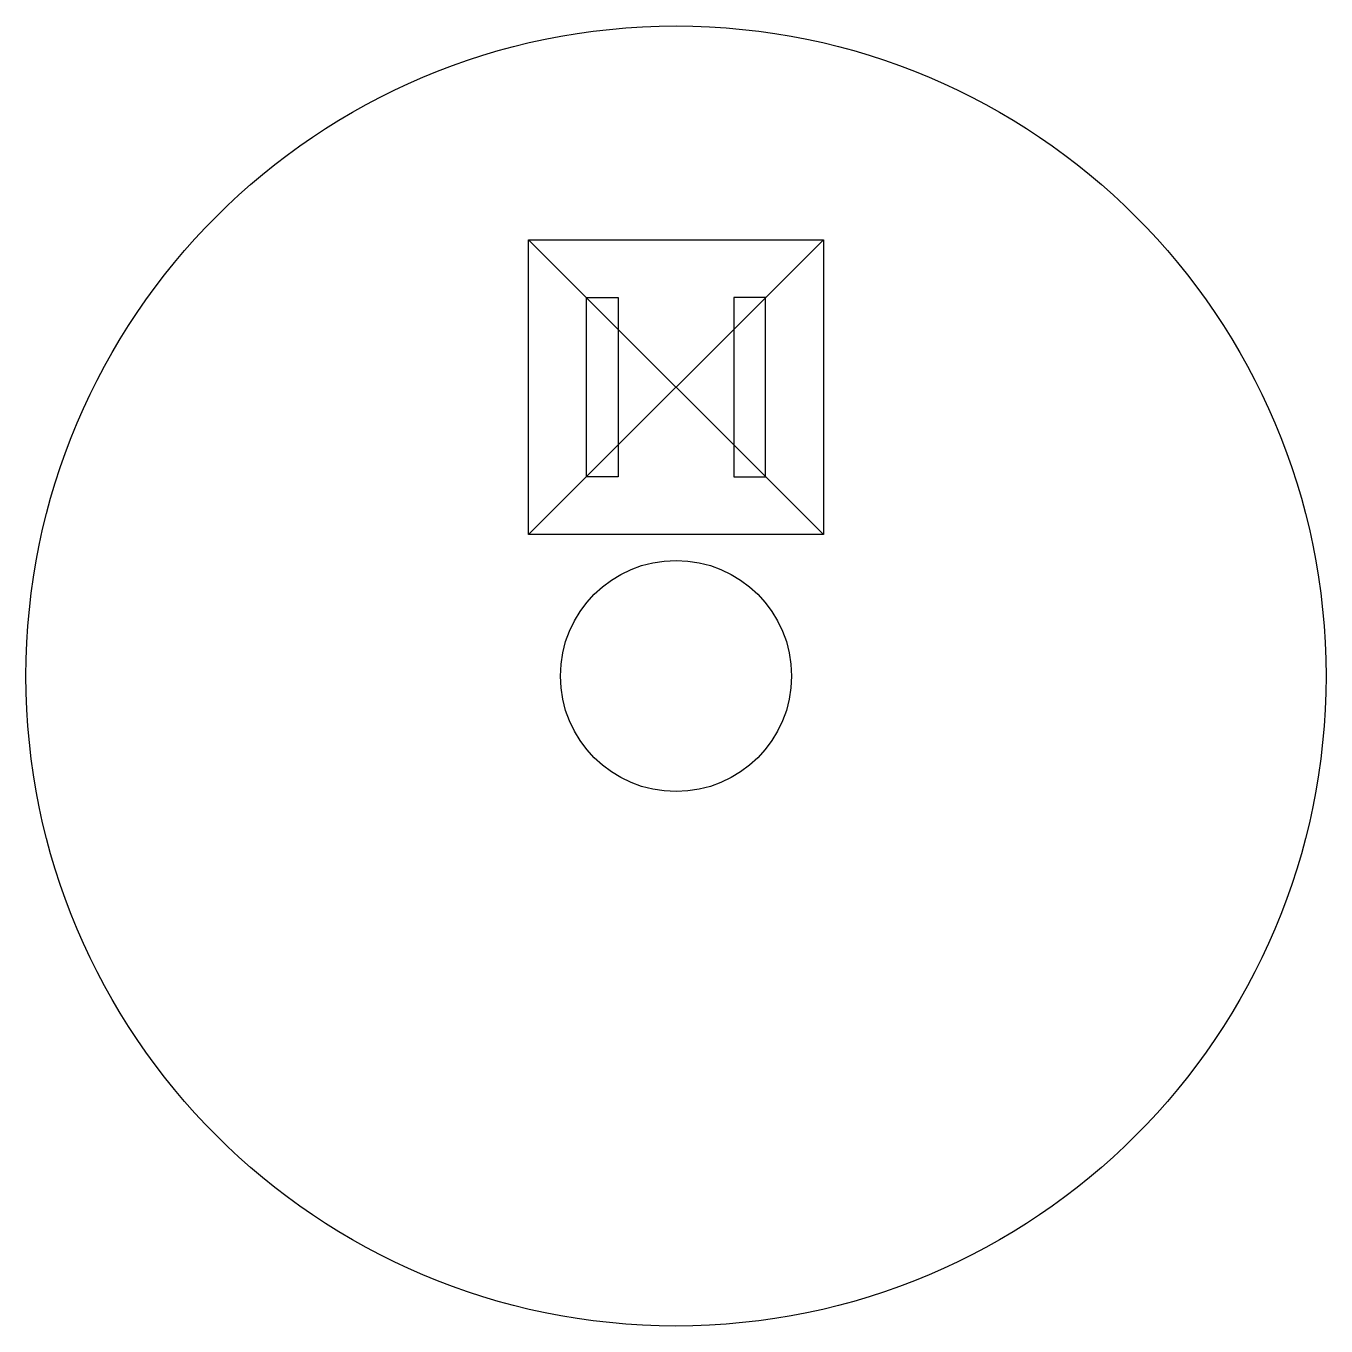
# Model space of a CAD drawing. Header units: millimetres. Extents: x -22.5 to 22.5, y -22.5 to 22.5.
import ezdxf

# ---------------------------------------------------------------- set-up
doc = ezdxf.new("R2010")
doc.units = ezdxf.units.MM
doc.layers.get('0').update_dxf_attribs({"linetype": 'CONTINUOUS'})

msp = doc.modelspace()

# ---------------------------------------------------------------- linework, layer by layer
for p, q in [((5.1, 4.9), (-5.1, 15.1)), ((-5.1, 4.9), (5.1, 15.1))]:
    msp.add_line(p, q)
for points in [[(5.1, 4.9), (-5.1, 4.9), (-5.1, 15.1), (5.1, 15.1)], [(-2, 6.9), (-3.1, 6.9), (-3.1, 13.1), (-2, 13.1)], [(2, 6.9), (3.1, 6.9), (3.1, 13.1), (2, 13.1)]]:
    msp.add_lwpolyline(points, close=True)
for radius in [22.5, 4]:
    msp.add_circle((0, 0), radius)

doc.saveas('drawing.dxf')
